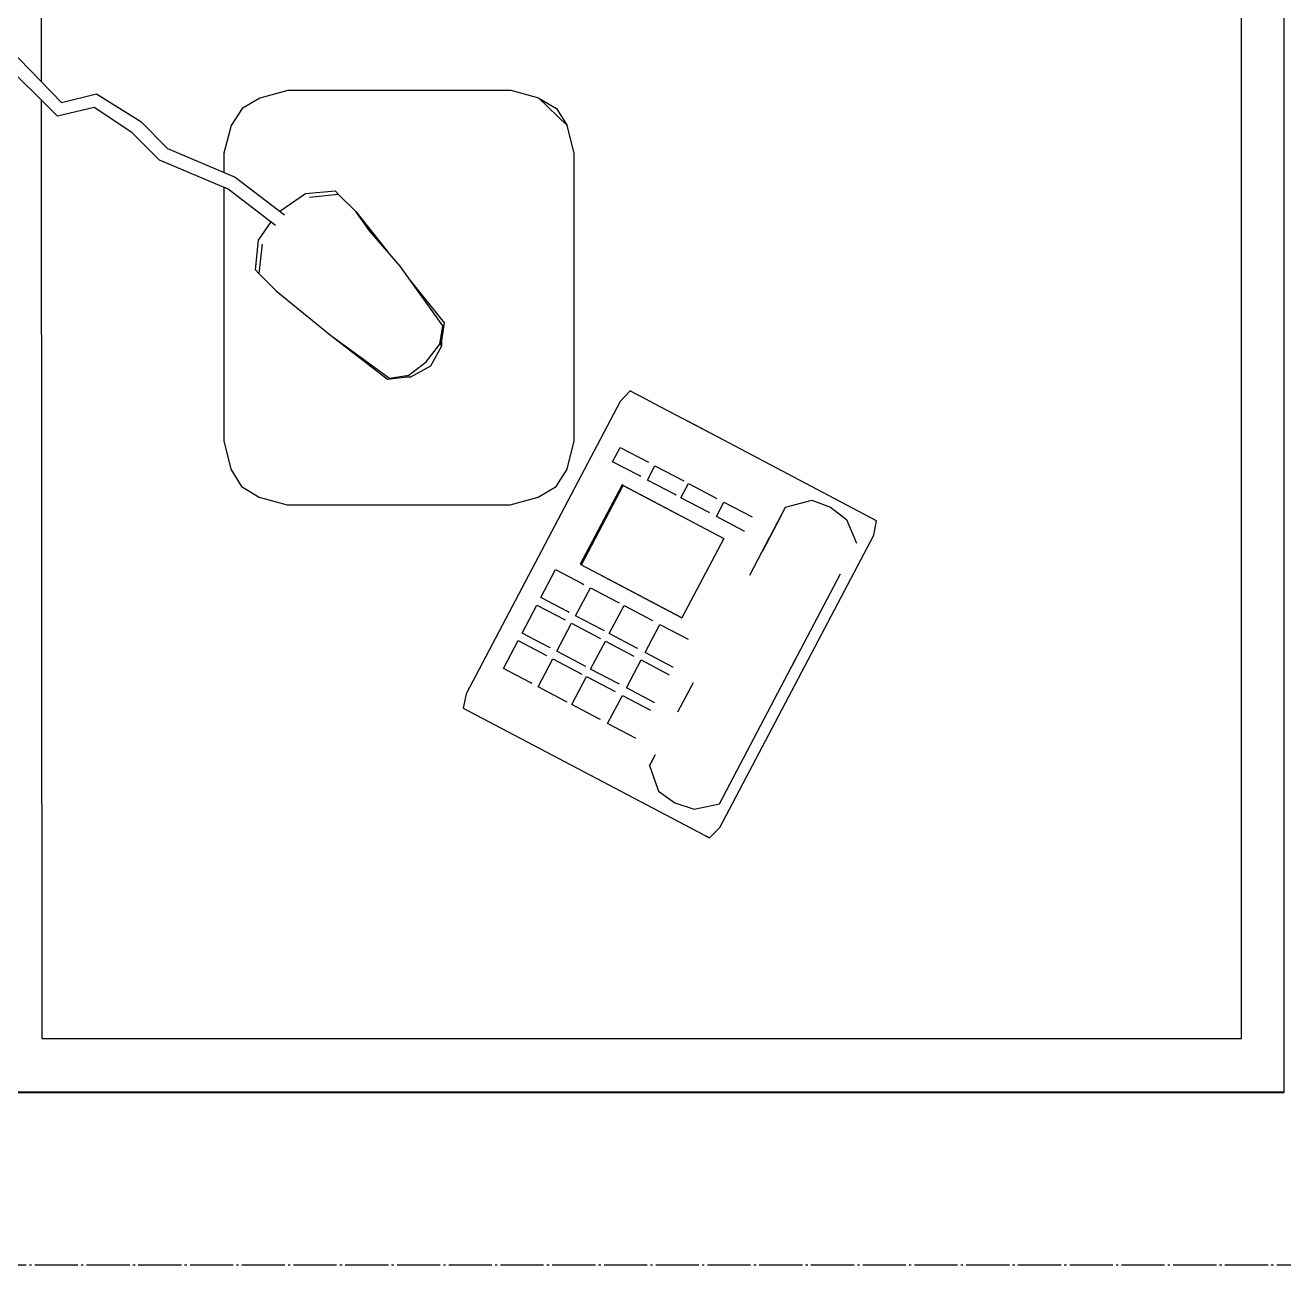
# Model space of a CAD drawing. Header units: millimetres. Extents: x -10810 to 173005, y -5940 to 37270.
# Drawn here: x 25794 to 26377, y 23697 to 24272 of the extents above; entities that cross this region are included whole.
import ezdxf

# ---------------------------------------------------------------- set-up
doc = ezdxf.new("R2010")
doc.units = ezdxf.units.MM
doc.linetypes.add('Штрих-пунктир', pattern=[24, 20, -1.5, 1, -1.5])
for name, color, linetype in [('Мебель', 130, 'Continuous'), ('Оси 2', 240, 'Continuous'), ('Стены', 40, 'Continuous')]:
    doc.layers.add(name, color=color, linetype=linetype)

# ---------------------------------------------------------------- blocks, each defined once
blk = doc.blocks.new('ms_34')
for p, q in [((-0.072024, -591.033558), (-0.072024, 0)), ((-0.072024, 0), (0, -0.036336)), ((1625.59047, 0), (-0.072024, 0)), ((0, -0.036336), (0, -591.016962)), ((1625.518368, -0.036336), (0, -0.036336)), ((24.951912, -576.099018), (24.951912, -19.634346)), ((24.951912, -19.634346), (1600.566246, -19.634346)), ((122.792028, -261.623958), (258.4146, -190.234566)), ((258.4146, -190.234566), (265.04445, -188.890458)), ((265.04445, -188.890458), (311.192034, -276.482394)), ((265.682814, -202.77672), (254.625036, -198.174762)), ((271.400712, -210.191064), (265.682814, -202.77672)), ((185.230422, -234.7209), (240.425136, -205.652334)), ((274.575018, -218.944932), (271.400712, -210.191064)), ((271.283196, -231.10371), (274.575018, -218.944932)), ((133.795026, -261.808782), (200.48232, -226.688004)), ((200.48232, -226.688004), (197.94996, -228.021816)), ((250.974372, -241.799358), (271.283196, -231.10371)), ((266.831016, -233.448606), (250.974372, -241.799358)), ((267.823008, -232.925892), (266.831016, -233.448606)), ((239.883402, -247.640136), (257.57847, -238.321212)), ((260.169768, -250.089168), (260.260248, -250.261692)), ((260.260248, -250.261692), (267.058038, -263.164044)), ((273.70956, -259.661298), (266.821002, -246.586134)), ((117.94338, -266.359524), (122.792028, -261.623958)), ((131.334402, -273.529818), (133.795026, -261.808782)), ((256.884954, -259.804062), (220.007232, -279.226686)), ((281.717634, -306.938268), (256.884954, -259.804062)), ((267.058038, -263.164044), (273.70956, -259.661298)), ((302.219298, -259.450722), (319.322778, -291.914754)), ((164.09097, -353.951454), (117.94338, -266.359524)), ((117.94338, -266.359524), (118.848396, -268.077564)), ((118.09716, -266.651916), (117.94338, -266.359524)), ((118.848396, -268.077564), (118.09716, -266.651916)), ((268.779804, -266.43219), (268.97757, -266.807844)), ((268.97757, -266.807844), (275.734308, -279.632382)), ((282.385896, -276.12963), (275.431392, -262.929444)), ((134.215452, -282.438474), (131.334402, -273.529818)), ((176.500224, -281.02026), (190.104816, -273.855402)), ((216.995862, -289.427376), (210.098718, -276.337056)), ((244.839552, -326.360322), (220.007232, -279.226686)), ((220.007232, -279.226686), (239.657808, -316.525272)), ((275.734308, -279.632382), (282.385896, -276.12963)), ((290.572284, -291.66813), (283.546902, -278.33262)), ((139.640952, -290.00616), (134.215452, -282.438474)), ((200.525094, -298.101714), (193.62831, -285.011106)), ((197.112606, -283.176042), (197.216322, -283.373454)), ((197.216322, -283.373454), (204.009102, -296.266368)), ((281.4276, -306.38781), (268.01841, -280.935864)), ((276.89502, -281.836512), (277.304292, -282.612996)), ((277.304292, -282.612996), (283.920696, -295.171452)), ((151.534296, -294.168096), (139.640952, -290.00616)), ((156.45354, -291.577722), (152.867604, -293.466282)), ((180.641916, -291.85038), (180.745626, -292.047216)), ((204.009102, -296.266368), (216.995862, -289.427376)), ((283.920696, -295.171452), (290.572284, -291.66813)), ((152.867604, -293.466282), (151.534296, -294.168096)), ((151.534296, -294.168096), (152.045562, -293.899158)), ((152.045562, -293.899158), (154.499172, -292.607406)), ((184.054398, -306.775764), (177.157614, -293.685438)), ((180.745626, -292.047216), (187.538412, -304.9407)), ((225.728346, -306.00243), (218.76798, -292.791366)), ((299.073102, -307.802868), (292.16373, -294.688512)), ((319.322778, -291.914754), (322.451376, -297.853092)), ((164.17122, -300.525), (164.27493, -300.726132)), ((164.27493, -300.726132), (171.067716, -313.615038)), ((187.538412, -304.9407), (200.525094, -298.101714)), ((209.25765, -314.67648), (202.297284, -301.465416)), ((205.781292, -299.630358), (205.989288, -300.025182)), ((205.989288, -300.025182), (212.741946, -312.841992)), ((285.512136, -298.191834), (285.964464, -299.05014)), ((285.964464, -299.05014), (292.421508, -311.30619)), ((325.23222, -303.131964), (320.37363, -307.837488)), ((322.451376, -297.853092), (323.964858, -300.726132)), ((323.964858, -300.726132), (325.00434, -302.698806)), ((325.00434, -302.698806), (325.23222, -303.131964)), ((171.067716, -313.615038), (184.054398, -306.775764)), ((320.37363, -307.837488), (184.77981, -379.282098)), ((189.310884, -308.305266), (189.518598, -308.699514)), ((189.518598, -308.699514), (196.271184, -321.515754)), ((212.741946, -312.841992), (225.728346, -306.00243)), ((227.384232, -309.145836), (226.911948, -308.249478)), ((233.970738, -321.647646), (227.384232, -309.145836)), ((244.54923, -325.809288), (281.4276, -306.38781)), ((281.717634, -306.938268), (244.839552, -326.360322)), ((281.4276, -306.38781), (281.717634, -306.938268)), ((292.421508, -311.30619), (299.073102, -307.802868)), ((192.786954, -323.350812), (185.826876, -310.139754)), ((196.271184, -321.515754), (209.25765, -314.67648)), ((213.925836, -315.08904), (214.397766, -315.98511)), ((172.840188, -316.979316), (173.047902, -317.373564)), ((173.047902, -317.373564), (179.800488, -330.189804)), ((210.91347, -317.820168), (210.44154, -316.924386)), ((217.500042, -330.321696), (210.91347, -317.820168)), ((214.397766, -315.98511), (220.984266, -328.486638)), ((179.800488, -330.189804), (192.786954, -323.350812)), ((201.029346, -338.996034), (193.97142, -325.59843)), ((197.455428, -323.763942), (197.92707, -324.65916)), ((197.92707, -324.65916), (204.513576, -337.160682)), ((220.984266, -328.486638), (233.970738, -321.647646)), ((235.950636, -325.405026), (235.557174, -324.65916)), ((242.444874, -337.731462), (235.950636, -325.405026)), ((180.984948, -332.43828), (181.456374, -333.333492)), ((204.513576, -337.160682), (217.500042, -330.321696)), ((222.57099, -331.498434), (222.96417, -332.244306)), ((222.96417, -332.244306), (229.458402, -344.571018)), ((280.928064, -337.465386), (289.014318, -332.397084)), ((289.014318, -332.397084), (302.078964, -329.07486)), ((302.078964, -329.07486), (435.579228, -329.07486)), ((435.579228, -329.07486), (448.366998, -332.330418)), ((448.366998, -332.330418), (461.036754, -345.553212)), ((456.254628, -337.340646), (448.366998, -332.330418)), ((181.456374, -333.333492), (188.04288, -345.83502)), ((225.974178, -346.405794), (219.086766, -333.333492)), ((229.458402, -344.571018), (242.444874, -337.731462)), ((275.993298, -345.785238), (280.928064, -337.465386)), ((461.036754, -345.553212), (456.254628, -337.340646)), ((188.04288, -345.83502), (201.029346, -338.996034)), ((209.50341, -355.079844), (202.616358, -342.007542)), ((206.100582, -340.173054), (206.493474, -340.91835)), ((206.493474, -340.91835), (212.987712, -353.245356)), ((178.13115, -380.601024), (159.387948, -345.02478)), ((189.630174, -348.847392), (190.022778, -349.592688)), ((190.022778, -349.592688), (196.517016, -361.919118)), ((212.987712, -353.245356), (225.974178, -346.405794)), ((272.383044, -358.859826), (275.993298, -345.785238)), ((461.036754, -345.553212), (464.506674, -358.415226)), ((196.517016, -361.919118), (209.50341, -355.079844)), ((272.383044, -462.257196), (272.383044, -358.859826)), ((464.506674, -358.415226), (464.506674, -461.908722)), ((184.77981, -379.282098), (178.13115, -380.601024)), ((346.03422, -390.60831), (336.776664, -395.78562)), ((349.063824, -390.676122), (346.03422, -390.60831)), ((349.011324, -390.684414), (346.086072, -390.659814)), ((346.17162, -390.744786), (348.968268, -390.69672)), ((346.29879, -390.870666), (348.929286, -390.69672)), ((356.749536, -389.519124), (346.49298, -391.0635)), ((346.85712, -391.425138), (355.371738, -390.084462)), ((355.371738, -390.084462), (383.130168, -409.884456)), ((376.326012, -405.031014), (356.749536, -389.519124)), ((336.776664, -395.78562), (331.669092, -405.080226)), ((338.738682, -397.731972), (346.85712, -391.425138)), ((332.49171, -405.897048), (338.738682, -397.731972)), ((330.660654, -415.801908), (331.933308, -405.34287)), ((331.217052, -414.743046), (332.49171, -405.897048)), ((331.669092, -405.080226), (331.711866, -407.167344)), ((331.711866, -407.167344), (331.720662, -405.132012)), ((331.717728, -407.113554), (331.80621, -405.216984)), ((383.130168, -409.884456), (399.280074, -423.97671)), ((351.10488, -442.147926), (330.660654, -415.801908)), ((351.10488, -442.147926), (331.217052, -414.743046)), ((408.387066, -430.43547), (389.838624, -415.737822)), ((399.280074, -423.97671), (408.387066, -430.43547)), ((408.387066, -430.43547), (416.399718, -438.38625)), ((364.677858, -458.835984), (351.10488, -442.147926)), ((416.399718, -438.38625), (414.933156, -451.966386)), ((418.041516, -440.015034), (416.399718, -438.38625)), ((416.747478, -453.767112), (418.041516, -440.015034)), ((408.686184, -465.709596), (416.747478, -453.767112)), ((371.690658, -467.405322), (364.677858, -458.835984)), ((275.99037, -475.194744), (272.383044, -462.257196)), ((424.418022, -486.385632), (406.969068, -463.453104)), ((464.506674, -461.908722), (461.042904, -474.880602)), ((379.703382, -475.355244), (371.690658, -467.405322)), ((395.089458, -475.58613), (403.591134, -469.755078)), ((401.963424, -467.623332), (418.784808, -489.651492)), ((280.942728, -483.393864), (275.99037, -475.194744)), ((393.274854, -473.785686), (379.703382, -475.355244)), ((379.703382, -475.355244), (381.34482, -476.98431)), ((381.34482, -476.98431), (395.089458, -475.58613)), ((461.042904, -474.880602), (456.286242, -483.195306)), ((289.027188, -488.362602), (280.942728, -483.393864)), ((456.286242, -483.195306), (448.408626, -488.291646)), ((302.03061, -491.609292), (289.027188, -488.362602)), ((418.784808, -489.651492), (432.262518, -521.441748)), ((437.657262, -517.794804), (424.418022, -486.385632)), ((448.408626, -488.291646), (435.582162, -491.609292)), ((419.614794, -491.609292), (302.03061, -491.609292)), ((435.582162, -491.609292), (426.619938, -491.609292)), ((450.202488, -530.183892), (437.657262, -517.794804)), ((432.262518, -521.441748), (445.138476, -534.276582)), ((463.03947, -550.627902), (450.202488, -530.183892)), ((445.138476, -534.276582), (456.620262, -551.721096)), ((456.620262, -551.721096), (452.73342, -568.771938)), ((458.995056, -566.98437), (463.03947, -550.627902)), ((452.73342, -568.771938), (479.569962, -595.9857)), ((484.156968, -591.364578), (458.995056, -566.98437)), ((460.156062, -576.303006), (24.951912, -576.099018)), ((970.642092, -576.533322), (468.612312, -576.303006))]:
    blk.add_line(p, q)

msp = doc.modelspace()

# ---------------------------------------------------------------- linework, layer by layer
at = {"layer": 'Оси 2', "linetype": 'Штрих-пунктир'}
msp.add_line((-8810, 23696.76), (33080, 23696.76), dxfattribs=at)
at = {"layer": 'Стены', "linetype": 'Continuous'}
msp.add_line((26377.304, 23776.76), (25517.304, 23776.76), dxfattribs=at)
msp.add_lwpolyline([(26377.304, 29746.76), (26377.304, 23776.76)], dxfattribs=at)

# ---------------------------------------------------------------- block references
at = {"layer": 'Мебель', "color": 4, "xscale": -1, "rotation": 270.0000000000001}
msp.add_blockref('ms_34', (26377.304, 23776.76), dxfattribs=at)

doc.saveas('drawing.dxf')
